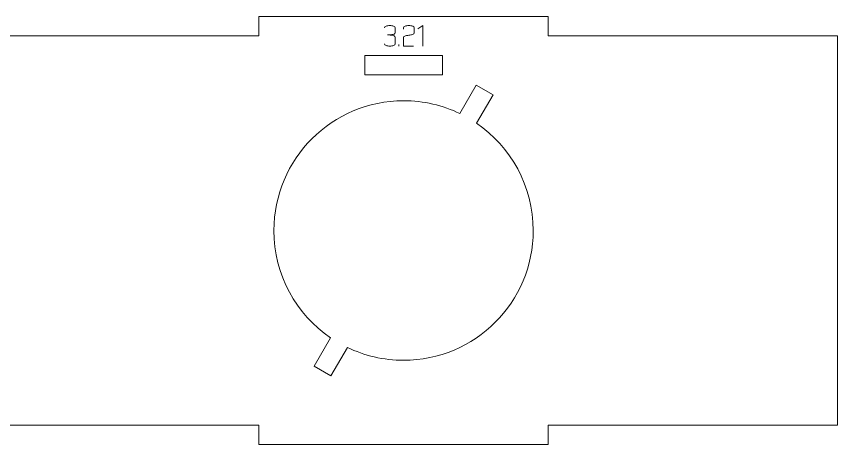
# Model space of a CAD drawing. Header units: centimetres. Extents: x -191 to 212, y -234 to 239.
# Drawn here: x -62.8 to -50.13, y -107.99 to -101.39 of the extents above; entities that cross this region are included whole.
import ezdxf

# ---------------------------------------------------------------- set-up
doc = ezdxf.new("R2010")
doc.units = ezdxf.units.CM
doc.header["$MEASUREMENT"] = 0
doc.layers.add('Capa 1', color=7, linetype='Continuous')

msp = doc.modelspace()

# ---------------------------------------------------------------- hatches: boundary and pattern name
at = {"layer": 'Capa 1', "true_color": 0x3e4095}
h = msp.add_hatch(color=175, dxfattribs=at)
edge = h.paths.add_edge_path()
edge.add_spline(control_points=[(-57.04153, -101.84724), (-57.06507, -101.84724), (-57.08472, -101.8438), (-57.10046, -101.83692), (-57.11621, -101.83004), (-57.12408, -101.82171), (-57.12408, -101.81193), (-57.12408, -101.82171), (-57.11621, -101.83004), (-57.10046, -101.83692), (-57.08472, -101.8438), (-57.06507, -101.84724), (-57.04153, -101.84724), (-57.01799, -101.84724), (-56.99834, -101.8438), (-56.9826, -101.83692), (-56.96685, -101.83004), (-56.95898, -101.82171), (-56.95898, -101.81193), (-56.95898, -101.81193), (-56.95898, -101.70874), (-56.95898, -101.70874), (-56.95898, -101.70048), (-56.96464, -101.6933), (-56.97595, -101.68719), (-56.98726, -101.68107), (-57.02043, -101.67694), (-57.07547, -101.6748), (-57.02074, -101.67144), (-56.98787, -101.66746), (-56.97687, -101.66288), (-56.96586, -101.65829), (-56.9599, -101.6508), (-56.95898, -101.64041), (-56.95898, -101.64041), (-56.95898, -101.56611), (-56.95898, -101.56611), (-56.95898, -101.55633), (-56.96685, -101.548), (-56.9826, -101.54112), (-56.99834, -101.53424), (-57.01799, -101.5308), (-57.04153, -101.5308), (-57.06507, -101.5308), (-57.08472, -101.53424), (-57.10046, -101.54112), (-57.11621, -101.548), (-57.12408, -101.55633), (-57.12408, -101.56611), (-57.12408, -101.55633), (-57.11621, -101.548), (-57.10046, -101.54112), (-57.08472, -101.53424), (-57.06507, -101.5308), (-57.04153, -101.5308), (-57.01799, -101.5308), (-56.99834, -101.53424), (-56.9826, -101.54112), (-56.96685, -101.548), (-56.95898, -101.55633), (-56.95898, -101.56611), (-56.95898, -101.56611), (-56.95898, -101.64041), (-56.95898, -101.64041), (-56.9599, -101.6508), (-56.96586, -101.65829), (-56.97687, -101.66288), (-56.98787, -101.66746), (-57.02074, -101.67144), (-57.07547, -101.6748), (-57.02043, -101.67694), (-56.98726, -101.68107), (-56.97595, -101.68719), (-56.96464, -101.6933), (-56.95898, -101.70048), (-56.95898, -101.70874), (-56.95898, -101.70874), (-56.95898, -101.81193), (-56.95898, -101.81193), (-56.95898, -101.82171), (-56.96685, -101.83004), (-56.9826, -101.83692), (-56.99834, -101.8438), (-57.01799, -101.84724), (-57.04153, -101.84724)], knot_values=[0, 0, 0, 0, 0.03571429, 0.03571429, 0.03571429, 0.07142857, 0.07142857, 0.07142857, 0.10714286, 0.10714286, 0.10714286, 0.14285714, 0.14285714, 0.14285714, 0.17857143, 0.17857143, 0.17857143, 0.21428571, 0.21428571, 0.21428571, 0.25, 0.25, 0.25, 0.28571429, 0.28571429, 0.28571429, 0.32142857, 0.32142857, 0.32142857, 0.35714286, 0.35714286, 0.35714286, 0.39285714, 0.39285714, 0.39285714, 0.42857143, 0.42857143, 0.42857143, 0.46428571, 0.46428571, 0.46428571, 0.5, 0.5, 0.5, 0.53571429, 0.53571429, 0.53571429, 0.57142857, 0.57142857, 0.57142857, 0.60714286, 0.60714286, 0.60714286, 0.64285714, 0.64285714, 0.64285714, 0.67857143, 0.67857143, 0.67857143, 0.71428571, 0.71428571, 0.71428571, 0.75, 0.75, 0.75, 0.78571429, 0.78571429, 0.78571429, 0.82142857, 0.82142857, 0.82142857, 0.85714286, 0.85714286, 0.85714286, 0.89285714, 0.89285714, 0.89285714, 0.92857143, 0.92857143, 0.92857143, 0.96428571, 0.96428571, 0.96428571, 1, 1, 1, 1], degree=3, periodic=1)
h = msp.add_hatch(color=175, dxfattribs=at)
edge = h.paths.add_edge_path()
edge.add_spline(control_points=[(-56.83103, -101.84724), (-56.83103, -101.84724), (-56.83103, -101.7147), (-56.83103, -101.7147), (-56.83011, -101.70278), (-56.81926, -101.69361), (-56.79847, -101.68719), (-56.78991, -101.68657), (-56.78173, -101.68558), (-56.77393, -101.6842), (-56.76614, -101.68283), (-56.75826, -101.68138), (-56.75031, -101.67985), (-56.73564, -101.6774), (-56.7244, -101.67541), (-56.71661, -101.67389), (-56.70881, -101.67236), (-56.70124, -101.67037), (-56.6939, -101.66792), (-56.67495, -101.66089), (-56.66547, -101.65187), (-56.66547, -101.64087), (-56.66547, -101.64087), (-56.66547, -101.56611), (-56.66547, -101.56611), (-56.66547, -101.55633), (-56.67334, -101.548), (-56.68909, -101.54112), (-56.70483, -101.53424), (-56.72448, -101.5308), (-56.74802, -101.5308), (-56.77156, -101.5308), (-56.79121, -101.53424), (-56.80695, -101.54112), (-56.8227, -101.548), (-56.83057, -101.55633), (-56.83057, -101.56611), (-56.83057, -101.56611), (-56.83057, -101.58858), (-56.83057, -101.58858), (-56.83057, -101.58858), (-56.83057, -101.56611), (-56.83057, -101.56611), (-56.83057, -101.55633), (-56.8227, -101.548), (-56.80695, -101.54112), (-56.79121, -101.53424), (-56.77156, -101.5308), (-56.74802, -101.5308), (-56.72448, -101.5308), (-56.70483, -101.53424), (-56.68909, -101.54112), (-56.67334, -101.548), (-56.66547, -101.55633), (-56.66547, -101.56611), (-56.66547, -101.56611), (-56.66547, -101.64087), (-56.66547, -101.64087), (-56.66547, -101.65187), (-56.67495, -101.66089), (-56.6939, -101.66792), (-56.70124, -101.67037), (-56.70881, -101.67236), (-56.71661, -101.67389), (-56.7244, -101.67541), (-56.73564, -101.6774), (-56.75031, -101.67985), (-56.75826, -101.68138), (-56.76614, -101.68283), (-56.77393, -101.6842), (-56.78173, -101.68558), (-56.78991, -101.68657), (-56.79847, -101.68719), (-56.81926, -101.69361), (-56.83011, -101.70278), (-56.83103, -101.7147), (-56.83103, -101.7147), (-56.83103, -101.84724), (-56.83103, -101.84724), (-56.83103, -101.84724), (-56.67418, -101.84724), (-56.67418, -101.84724), (-56.67418, -101.84724), (-56.83103, -101.84724), (-56.83103, -101.84724)], knot_values=[0, 0, 0, 0, 0.03571429, 0.03571429, 0.03571429, 0.07142857, 0.07142857, 0.07142857, 0.10714286, 0.10714286, 0.10714286, 0.14285714, 0.14285714, 0.14285714, 0.17857143, 0.17857143, 0.17857143, 0.21428571, 0.21428571, 0.21428571, 0.25, 0.25, 0.25, 0.28571429, 0.28571429, 0.28571429, 0.32142857, 0.32142857, 0.32142857, 0.35714286, 0.35714286, 0.35714286, 0.39285714, 0.39285714, 0.39285714, 0.42857143, 0.42857143, 0.42857143, 0.46428571, 0.46428571, 0.46428571, 0.5, 0.5, 0.5, 0.53571429, 0.53571429, 0.53571429, 0.57142857, 0.57142857, 0.57142857, 0.60714286, 0.60714286, 0.60714286, 0.64285714, 0.64285714, 0.64285714, 0.67857143, 0.67857143, 0.67857143, 0.71428571, 0.71428571, 0.71428571, 0.75, 0.75, 0.75, 0.78571429, 0.78571429, 0.78571429, 0.82142857, 0.82142857, 0.82142857, 0.85714286, 0.85714286, 0.85714286, 0.89285714, 0.89285714, 0.89285714, 0.92857143, 0.92857143, 0.92857143, 0.96428571, 0.96428571, 0.96428571, 1, 1, 1, 1], degree=3, periodic=1)
h = msp.add_hatch(color=175, dxfattribs=at)
edge = h.paths.add_edge_path()
edge.add_spline(control_points=[(-56.53431, -101.53034), (-56.53431, -101.53034), (-56.61044, -101.58308), (-56.61044, -101.58308), (-56.61044, -101.58308), (-56.53431, -101.53034), (-56.53431, -101.53034), (-56.53431, -101.53034), (-56.53431, -101.84724), (-56.53431, -101.84724), (-56.53431, -101.84724), (-56.53431, -101.53034), (-56.53431, -101.53034)], knot_values=[0, 0, 0, 0, 0.25, 0.25, 0.25, 0.5, 0.5, 0.5, 0.75, 0.75, 0.75, 1, 1, 1, 1], degree=3, periodic=1)
h = msp.add_hatch(color=175, dxfattribs=at)
edge = h.paths.add_edge_path()
edge.add_spline(control_points=[(-56.90395, -101.84724), (-56.90395, -101.84724), (-56.90395, -101.82477), (-56.90395, -101.82477), (-56.90395, -101.82477), (-56.90395, -101.84724), (-56.90395, -101.84724)], knot_values=[0, 0, 0, 0, 0.5, 0.5, 0.5, 1, 1, 1, 1], degree=3, periodic=1)

# ---------------------------------------------------------------- linework, layer by layer
at = {"layer": 'Capa 1', "color": 240, "lineweight": 20}
for points, knots in [([(-63.52464, -101.69004), (-63.52464, -101.69004), (-63.52464, -107.69004), (-63.52464, -107.69004), (-63.52464, -107.69004), (-59.06102, -107.69004), (-59.06102, -107.69004), (-59.06102, -107.69004), (-59.06102, -107.99004), (-59.06102, -107.99004), (-59.06102, -107.99004), (-54.59739, -107.99004), (-54.59739, -107.99004), (-54.59739, -107.99004), (-54.59739, -107.69004), (-54.59739, -107.69004), (-54.59739, -107.69004), (-50.13376, -107.69004), (-50.13376, -107.69004), (-50.13376, -107.69004), (-50.13376, -101.69004), (-50.13376, -101.69004), (-50.13376, -101.69004), (-54.59739, -101.69004), (-54.59739, -101.69004), (-54.59739, -101.69004), (-54.59739, -101.39004), (-54.59739, -101.39004), (-54.59739, -101.39004), (-59.06102, -101.39004), (-59.06102, -101.39004), (-59.06102, -101.39004), (-59.06102, -101.69004), (-59.06102, -101.69004), (-59.06102, -101.69004), (-63.52464, -101.69004), (-63.52464, -101.69004)], [0, 0, 0, 0, 0.08333333, 0.08333333, 0.08333333, 0.16666667, 0.16666667, 0.16666667, 0.25, 0.25, 0.25, 0.33333333, 0.33333333, 0.33333333, 0.41666667, 0.41666667, 0.41666667, 0.5, 0.5, 0.5, 0.58333333, 0.58333333, 0.58333333, 0.66666667, 0.66666667, 0.66666667, 0.75, 0.75, 0.75, 0.83333333, 0.83333333, 0.83333333, 0.91666667, 0.91666667, 0.91666667, 1, 1, 1, 1]), ([(-57.4292, -102.2901), (-57.4292, -102.2901), (-56.2292, -102.2901), (-56.2292, -102.2901), (-56.2292, -102.2901), (-56.2292, -101.9901), (-56.2292, -101.9901), (-56.2292, -101.9901), (-57.4292, -101.9901), (-57.4292, -101.9901), (-57.4292, -101.9901), (-57.4292, -102.2901), (-57.4292, -102.2901)], [0, 0, 0, 0, 0.25, 0.25, 0.25, 0.5, 0.5, 0.5, 0.75, 0.75, 0.75, 1, 1, 1, 1]), ([(-56.8292, -102.69004), (-56.51837, -102.69004), (-56.22411, -102.76095), (-55.96169, -102.88747), (-55.96169, -102.88747), (-55.7091, -102.44998), (-55.7091, -102.44998), (-55.7091, -102.44998), (-55.4493, -102.59998), (-55.4493, -102.59998), (-55.4493, -102.59998), (-55.70207, -103.03779), (-55.70207, -103.03779), (-55.17511, -103.39797), (-54.8292, -104.00357), (-54.8292, -104.69004), (-54.8292, -105.79461), (-55.72463, -106.69004), (-56.8292, -106.69004), (-57.14003, -106.69004), (-57.43431, -106.61915), (-57.69671, -106.49261), (-57.69671, -106.49261), (-57.9493, -106.9301), (-57.9493, -106.9301), (-57.9493, -106.9301), (-58.2091, -106.7801), (-58.2091, -106.7801), (-58.2091, -106.7801), (-57.95633, -106.34229), (-57.95633, -106.34229), (-58.48329, -105.98211), (-58.8292, -105.37651), (-58.8292, -104.69004), (-58.8292, -103.58547), (-57.93377, -102.69004), (-56.8292, -102.69004)], [0, 0, 0, 0, 0.08333333, 0.08333333, 0.08333333, 0.16666667, 0.16666667, 0.16666667, 0.25, 0.25, 0.25, 0.33333333, 0.33333333, 0.33333333, 0.41666667, 0.41666667, 0.41666667, 0.5, 0.5, 0.5, 0.58333333, 0.58333333, 0.58333333, 0.66666667, 0.66666667, 0.66666667, 0.75, 0.75, 0.75, 0.83333333, 0.83333333, 0.83333333, 0.91666667, 0.91666667, 0.91666667, 1, 1, 1, 1])]:
    msp.add_open_spline(points, degree=3, knots=knots, dxfattribs=at)
at = {"layer": 'Capa 1', "color": 114, "lineweight": 9}
for points, knots in [([(-57.04153, -101.84724), (-57.06507, -101.84724), (-57.08472, -101.8438), (-57.10046, -101.83692), (-57.11621, -101.83004), (-57.12408, -101.82171), (-57.12408, -101.81193), (-57.12408, -101.82171), (-57.11621, -101.83004), (-57.10046, -101.83692), (-57.08472, -101.8438), (-57.06507, -101.84724), (-57.04153, -101.84724), (-57.01799, -101.84724), (-56.99834, -101.8438), (-56.9826, -101.83692), (-56.96685, -101.83004), (-56.95898, -101.82171), (-56.95898, -101.81193), (-56.95898, -101.81193), (-56.95898, -101.70874), (-56.95898, -101.70874), (-56.95898, -101.70048), (-56.96464, -101.6933), (-56.97595, -101.68719), (-56.98726, -101.68107), (-57.02043, -101.67694), (-57.07547, -101.6748), (-57.02074, -101.67144), (-56.98787, -101.66746), (-56.97687, -101.66288), (-56.96586, -101.65829), (-56.9599, -101.6508), (-56.95898, -101.64041), (-56.95898, -101.64041), (-56.95898, -101.56611), (-56.95898, -101.56611), (-56.95898, -101.55633), (-56.96685, -101.548), (-56.9826, -101.54112), (-56.99834, -101.53424), (-57.01799, -101.5308), (-57.04153, -101.5308), (-57.06507, -101.5308), (-57.08472, -101.53424), (-57.10046, -101.54112), (-57.11621, -101.548), (-57.12408, -101.55633), (-57.12408, -101.56611), (-57.12408, -101.55633), (-57.11621, -101.548), (-57.10046, -101.54112), (-57.08472, -101.53424), (-57.06507, -101.5308), (-57.04153, -101.5308), (-57.01799, -101.5308), (-56.99834, -101.53424), (-56.9826, -101.54112), (-56.96685, -101.548), (-56.95898, -101.55633), (-56.95898, -101.56611), (-56.95898, -101.56611), (-56.95898, -101.64041), (-56.95898, -101.64041), (-56.9599, -101.6508), (-56.96586, -101.65829), (-56.97687, -101.66288), (-56.98787, -101.66746), (-57.02074, -101.67144), (-57.07547, -101.6748), (-57.02043, -101.67694), (-56.98726, -101.68107), (-56.97595, -101.68719), (-56.96464, -101.6933), (-56.95898, -101.70048), (-56.95898, -101.70874), (-56.95898, -101.70874), (-56.95898, -101.81193), (-56.95898, -101.81193), (-56.95898, -101.82171), (-56.96685, -101.83004), (-56.9826, -101.83692), (-56.99834, -101.8438), (-57.01799, -101.84724), (-57.04153, -101.84724)], [0, 0, 0, 0, 0.03571429, 0.03571429, 0.03571429, 0.07142857, 0.07142857, 0.07142857, 0.10714286, 0.10714286, 0.10714286, 0.14285714, 0.14285714, 0.14285714, 0.17857143, 0.17857143, 0.17857143, 0.21428571, 0.21428571, 0.21428571, 0.25, 0.25, 0.25, 0.28571429, 0.28571429, 0.28571429, 0.32142857, 0.32142857, 0.32142857, 0.35714286, 0.35714286, 0.35714286, 0.39285714, 0.39285714, 0.39285714, 0.42857143, 0.42857143, 0.42857143, 0.46428571, 0.46428571, 0.46428571, 0.5, 0.5, 0.5, 0.53571429, 0.53571429, 0.53571429, 0.57142857, 0.57142857, 0.57142857, 0.60714286, 0.60714286, 0.60714286, 0.64285714, 0.64285714, 0.64285714, 0.67857143, 0.67857143, 0.67857143, 0.71428571, 0.71428571, 0.71428571, 0.75, 0.75, 0.75, 0.78571429, 0.78571429, 0.78571429, 0.82142857, 0.82142857, 0.82142857, 0.85714286, 0.85714286, 0.85714286, 0.89285714, 0.89285714, 0.89285714, 0.92857143, 0.92857143, 0.92857143, 0.96428571, 0.96428571, 0.96428571, 1, 1, 1, 1]), ([(-56.83103, -101.84724), (-56.83103, -101.84724), (-56.83103, -101.7147), (-56.83103, -101.7147), (-56.83011, -101.70278), (-56.81926, -101.69361), (-56.79847, -101.68719), (-56.78991, -101.68657), (-56.78173, -101.68558), (-56.77393, -101.6842), (-56.76614, -101.68283), (-56.75826, -101.68138), (-56.75031, -101.67985), (-56.73564, -101.6774), (-56.7244, -101.67541), (-56.71661, -101.67389), (-56.70881, -101.67236), (-56.70124, -101.67037), (-56.6939, -101.66792), (-56.67495, -101.66089), (-56.66547, -101.65187), (-56.66547, -101.64087), (-56.66547, -101.64087), (-56.66547, -101.56611), (-56.66547, -101.56611), (-56.66547, -101.55633), (-56.67334, -101.548), (-56.68909, -101.54112), (-56.70483, -101.53424), (-56.72448, -101.5308), (-56.74802, -101.5308), (-56.77156, -101.5308), (-56.79121, -101.53424), (-56.80695, -101.54112), (-56.8227, -101.548), (-56.83057, -101.55633), (-56.83057, -101.56611), (-56.83057, -101.56611), (-56.83057, -101.58858), (-56.83057, -101.58858), (-56.83057, -101.58858), (-56.83057, -101.56611), (-56.83057, -101.56611), (-56.83057, -101.55633), (-56.8227, -101.548), (-56.80695, -101.54112), (-56.79121, -101.53424), (-56.77156, -101.5308), (-56.74802, -101.5308), (-56.72448, -101.5308), (-56.70483, -101.53424), (-56.68909, -101.54112), (-56.67334, -101.548), (-56.66547, -101.55633), (-56.66547, -101.56611), (-56.66547, -101.56611), (-56.66547, -101.64087), (-56.66547, -101.64087), (-56.66547, -101.65187), (-56.67495, -101.66089), (-56.6939, -101.66792), (-56.70124, -101.67037), (-56.70881, -101.67236), (-56.71661, -101.67389), (-56.7244, -101.67541), (-56.73564, -101.6774), (-56.75031, -101.67985), (-56.75826, -101.68138), (-56.76614, -101.68283), (-56.77393, -101.6842), (-56.78173, -101.68558), (-56.78991, -101.68657), (-56.79847, -101.68719), (-56.81926, -101.69361), (-56.83011, -101.70278), (-56.83103, -101.7147), (-56.83103, -101.7147), (-56.83103, -101.84724), (-56.83103, -101.84724), (-56.83103, -101.84724), (-56.67418, -101.84724), (-56.67418, -101.84724), (-56.67418, -101.84724), (-56.83103, -101.84724), (-56.83103, -101.84724)], [0, 0, 0, 0, 0.03571429, 0.03571429, 0.03571429, 0.07142857, 0.07142857, 0.07142857, 0.10714286, 0.10714286, 0.10714286, 0.14285714, 0.14285714, 0.14285714, 0.17857143, 0.17857143, 0.17857143, 0.21428571, 0.21428571, 0.21428571, 0.25, 0.25, 0.25, 0.28571429, 0.28571429, 0.28571429, 0.32142857, 0.32142857, 0.32142857, 0.35714286, 0.35714286, 0.35714286, 0.39285714, 0.39285714, 0.39285714, 0.42857143, 0.42857143, 0.42857143, 0.46428571, 0.46428571, 0.46428571, 0.5, 0.5, 0.5, 0.53571429, 0.53571429, 0.53571429, 0.57142857, 0.57142857, 0.57142857, 0.60714286, 0.60714286, 0.60714286, 0.64285714, 0.64285714, 0.64285714, 0.67857143, 0.67857143, 0.67857143, 0.71428571, 0.71428571, 0.71428571, 0.75, 0.75, 0.75, 0.78571429, 0.78571429, 0.78571429, 0.82142857, 0.82142857, 0.82142857, 0.85714286, 0.85714286, 0.85714286, 0.89285714, 0.89285714, 0.89285714, 0.92857143, 0.92857143, 0.92857143, 0.96428571, 0.96428571, 0.96428571, 1, 1, 1, 1]), ([(-56.53431, -101.53034), (-56.53431, -101.53034), (-56.61044, -101.58308), (-56.61044, -101.58308), (-56.61044, -101.58308), (-56.53431, -101.53034), (-56.53431, -101.53034), (-56.53431, -101.53034), (-56.53431, -101.84724), (-56.53431, -101.84724), (-56.53431, -101.84724), (-56.53431, -101.53034), (-56.53431, -101.53034)], [0, 0, 0, 0, 0.25, 0.25, 0.25, 0.5, 0.5, 0.5, 0.75, 0.75, 0.75, 1, 1, 1, 1]), ([(-56.90395, -101.84724), (-56.90395, -101.84724), (-56.90395, -101.82477), (-56.90395, -101.82477), (-56.90395, -101.82477), (-56.90395, -101.84724), (-56.90395, -101.84724)], [0, 0, 0, 0, 0.5, 0.5, 0.5, 1, 1, 1, 1])]:
    msp.add_open_spline(points, degree=3, knots=knots, dxfattribs=at)

doc.saveas('drawing.dxf')
